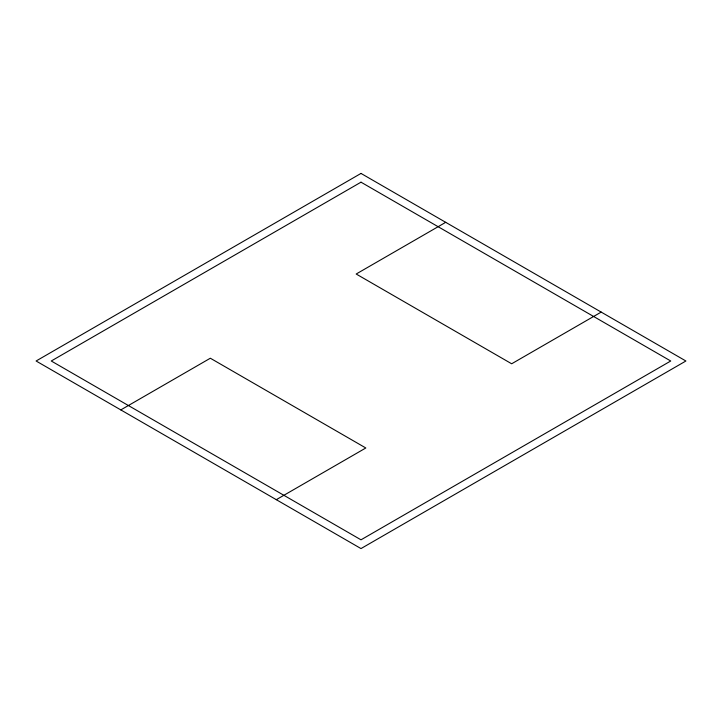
<?xml version="1.0" encoding="UTF-8"?>
<svg xmlns="http://www.w3.org/2000/svg" width="722" height="722" viewBox="0 0 722 722"><rect width="100%" height="100%" fill="white"/><g stroke="black" fill="none" stroke-linecap="round" stroke-linejoin="round"><path stroke-width="1.08" d="M120.809 409.906L210.337 358.22L365.819 447.983L276.291 499.678M445.709 222.322L356.181 274.017L511.663 363.78L601.191 312.094M361 173.424L36.1 361L361 548.576L685.9 361L361 173.424M361 182.179L51.262 361L361 539.821L670.738 361L361 182.179"/></g></svg>
